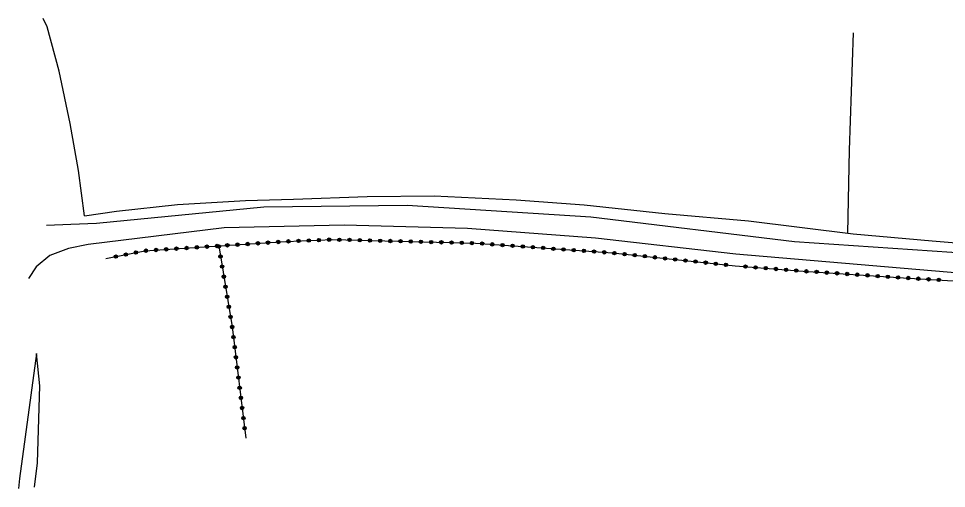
# Model space of a CAD drawing. Header units: millimetres. Extents: x 170000 to 171000, y 110000 to 111000.
# Drawn here: x 170486.3 to 170622.8, y 110914.4 to 110983.5 of the extents above; entities that cross this region are included whole.
import ezdxf

# ---------------------------------------------------------------- set-up
doc = ezdxf.new("R2010")
doc.units = ezdxf.units.MM
doc.layers.get('0').update_dxf_attribs({"linetype": 'CONTINUOUS'})
for name, color, linetype in [('W0071', 7, 'CONTINUOUS'), ('W0211', 2, 'CONTINUOUS'), ('W0214', 2, 'CONTINUOUS'), ('W0322', 7, 'CONTINUOUS'), ('W0323', 7, 'CONTINUOUS'), ('W0330', 7, 'CONTINUOUS')]:
    doc.layers.add(name, color=color, linetype=linetype)

# ---------------------------------------------------------------- blocks, each defined once
blk = doc.blocks.new('t323o')
at = {"color": 0, "linetype": 'Continuous'}
for radius in [0.25, 0.15]:
    blk.add_circle((0, 0), radius, dxfattribs=at)
blk = doc.blocks.new('t322o')
at = {"color": 0, "linetype": 'Continuous'}
for radius in [0.25, 0.15]:
    blk.add_circle((0, 0), radius, dxfattribs=at)

msp = doc.modelspace()

# ---------------------------------------------------------------- linework, layer by layer
at = {"layer": 'W0071'}
for points in [[(170878.76, 110931.15), (170848.29, 110933.45), (170800.75, 110936.33), (170744.33, 110939.73), (170697.26, 110942.82), (170643.81, 110947.73), (170600.43, 110950.71), (170570.51, 110954.31), (170543.5, 110956.05), (170522.4, 110955.78), (170497.8, 110953.4)], [(170497.8, 110953.4), (170494.02, 110953.22), (170490.43, 110953.1)], [(170906.18, 110926.92), (170891.22, 110927.9), (170835.61, 110931.97), (170803.85, 110933.38), (170771.29, 110935.22), (170732.8, 110937.46), (170703.97, 110939.67), (170664.25, 110943.5), (170632.1, 110945.44), (170591.81, 110948.86), (170571.18, 110951.22), (170552.35, 110952.65), (170534.21, 110953.13), (170516.58, 110952.76), (170496.56, 110950.32), (170493.68, 110949.7)], [(170493.68, 110949.7), (170490.95, 110948.66), (170488.94, 110947.02), (170487.78, 110945.28)]]:
    msp.add_lwpolyline(points, dxfattribs=at)
at = {"layer": 'W0211'}
msp.add_lwpolyline([(170488.7, 110914.6), (170489.14, 110918.21), (170489.46, 110929.54), (170488.97, 110934.26)], dxfattribs=at)
at = {"layer": 'W0214'}
msp.add_lwpolyline([(170488.97, 110934.26), (170486.45, 110915.87), (170486.33, 110914.43)], dxfattribs=at)
at = {"layer": 'W0322'}
msp.add_lwpolyline([(170499.18, 110948.22), (170504.89, 110949.38), (170512.92, 110949.9), (170525.62, 110950.74), (170532.54, 110951.03), (170553.54, 110950.49), (170573.67, 110949.07), (170591.73, 110947.17)], dxfattribs=at)
at = {"layer": 'W0323'}
for points in [[(170515.77, 110950.09), (170517.75, 110938.2), (170519.76, 110921.8)], [(170591.73, 110947.17), (170601.7, 110946.39), (170616.47, 110945.41), (170635.08, 110944.27), (170662.58, 110942.13)]]:
    msp.add_lwpolyline(points, dxfattribs=at)
at = {"layer": 'W0330'}
for points in [[(170496.05, 110954.53), (170495.17, 110961.16), (170493.93, 110968.1), (170492.33, 110975.8), (170490.56, 110982.28), (170489.97, 110983.52)], [(170608.29, 110951.96), (170608.54, 110964.15), (170609.11, 110981.44)], [(170496.05, 110954.53), (170500.73, 110955.2), (170509.72, 110956.16), (170519.7, 110956.75), (170526.77, 110956.96), (170537.59, 110957.36), (170547.44, 110957.46), (170559.53, 110956.88), (170569.52, 110956.13), (170581.38, 110954.84), (170593.68, 110953.77), (170609.08, 110951.89), (170620.7, 110950.83), (170637.23, 110949.45)]]:
    msp.add_lwpolyline(points, dxfattribs=at)

# ---------------------------------------------------------------- block references
at = {"layer": 'W0322'}
for p, rotation in [((170521.53, 110950.47), 3.77035863489823), ((170523.02, 110950.57), 3.77035863489823), ((170524.52, 110950.67), 3.77035863489823), ((170526.02, 110950.76), 2.376638683294674), ((170527.52, 110950.82), 2.376638683294674), ((170529.02, 110950.88), 2.376638683294674), ((170530.51, 110950.94), 2.376638683294674), ((170532.01, 110951.01), 2.376638683294674), ((170533.51, 110951), 358.5430173323578), ((170535.01, 110950.97), 358.5430173323578), ((170536.51, 110950.93), 358.5430173323578), ((170538.01, 110950.89), 358.5430173323578), ((170539.51, 110950.85), 358.5430173323578), ((170541.01, 110950.81), 358.5430173323578), ((170542.51, 110950.78), 358.5430173323578), ((170544.01, 110950.74), 358.5430173323578), ((170545.51, 110950.7), 358.5430173323578), ((170547.01, 110950.66), 358.5430173323578), ((170548.51, 110950.62), 358.5430173323578), ((170550.01, 110950.58), 358.5430173323578), ((170551.51, 110950.55), 358.5430173323578), ((170553.01, 110950.51), 358.5430173323578), ((170503.59, 110949.12), 11.51811162063792), ((170505.06, 110949.39), 3.732632341189422), ((170506.56, 110949.49), 3.732632341189422), ((170508.06, 110949.59), 3.732632341189422), ((170509.55, 110949.69), 3.732632341189422), ((170511.05, 110949.78), 3.732632341189422), ((170512.55, 110949.88), 3.732632341189422), ((170514.04, 110949.98), 3.77035863489823), ((170515.54, 110950.08), 3.77035863489823), ((170517.04, 110950.18), 3.77035863489823), ((170518.53, 110950.27), 3.77035863489823), ((170520.03, 110950.37), 3.77035863489823), ((170554.5, 110950.43), 355.9493660276004), ((170556, 110950.32), 355.9493660276004), ((170557.5, 110950.21), 355.9493660276004), ((170558.99, 110950.11), 355.9493660276004), ((170560.49, 110950), 355.9493660276004), ((170561.98, 110949.9), 355.9493660276004), ((170563.48, 110949.79), 355.9493660276004), ((170564.98, 110949.68), 355.9493660276004), ((170566.47, 110949.58), 355.9493660276004), ((170567.97, 110949.47), 355.9493660276004), ((170569.47, 110949.37), 355.9493660276004), ((170570.96, 110949.26), 355.9493660276004), ((170572.46, 110949.15), 355.9493660276004), ((170500.65, 110948.52), 11.51811162063792), ((170502.12, 110948.82), 11.51811162063792), ((170573.95, 110949.04), 353.9942969639882), ((170575.45, 110948.88), 353.9942969639882), ((170576.94, 110948.73), 353.9942969639882), ((170578.43, 110948.57), 353.9942969639882), ((170579.92, 110948.41), 353.9942969639882), ((170581.41, 110948.25), 353.9942969639882), ((170582.9, 110948.1), 353.9942969639882), ((170584.4, 110947.94), 353.9942969639882), ((170585.89, 110947.78), 353.9942969639882), ((170587.38, 110947.63), 353.9942969639882), ((170588.87, 110947.47), 353.9942969639882), ((170590.36, 110947.31), 353.9942969639882)]:
    msp.add_blockref('t322o', p, dxfattribs=dict(at, rotation=rotation))
at = {"layer": 'W0323'}
for p, rotation in [((170515.78, 110950.01), 279.4545116678984), ((170516.03, 110948.53), 279.4545116678984), ((170516.27, 110947.05), 279.4545116678984), ((170593.23, 110947.05), 355.5204342512132), ((170594.72, 110946.93), 355.5204342512132), ((170596.22, 110946.82), 355.5204342512132), ((170597.71, 110946.7), 355.5204342512132), ((170599.21, 110946.58), 355.5204342512132), ((170600.7, 110946.47), 355.5204342512132), ((170602.2, 110946.35), 356.2070424312263), ((170516.52, 110945.57), 279.4545116678984), ((170603.7, 110946.26), 356.2070424312263), ((170605.19, 110946.16), 356.2070424312263), ((170606.69, 110946.06), 356.2070424312263), ((170608.19, 110945.96), 356.2070424312263), ((170609.68, 110945.86), 356.2070424312263), ((170611.18, 110945.76), 356.2070424312263), ((170612.68, 110945.66), 356.2070424312263), ((170614.17, 110945.56), 356.2070424312263), ((170615.67, 110945.46), 356.2070424312263), ((170617.17, 110945.37), 356.4940266749958), ((170618.66, 110945.27), 356.4940266749958), ((170620.16, 110945.18), 356.4940266749958), ((170621.66, 110945.09), 356.4940266749958), ((170516.77, 110944.09), 279.4545116678984), ((170517.01, 110942.61), 279.4545116678984), ((170517.26, 110941.13), 279.4545116678984), ((170517.51, 110939.65), 279.4545116678984), ((170517.75, 110938.17), 277.0017047169286), ((170517.93, 110936.69), 277.0017047169286), ((170518.12, 110935.2), 277.0017047169286), ((170518.3, 110933.71), 277.0017047169286), ((170518.48, 110932.22), 277.0017047169286), ((170518.67, 110930.73), 277.0017047169286), ((170518.85, 110929.24), 277.0017047169286), ((170519.03, 110927.75), 277.0017047169286), ((170519.21, 110926.26), 277.0017047169286), ((170519.4, 110924.77), 277.0017047169286), ((170519.58, 110923.29), 277.0017047169286)]:
    msp.add_blockref('t323o', p, dxfattribs=dict(at, rotation=rotation))

doc.saveas('drawing.dxf')
